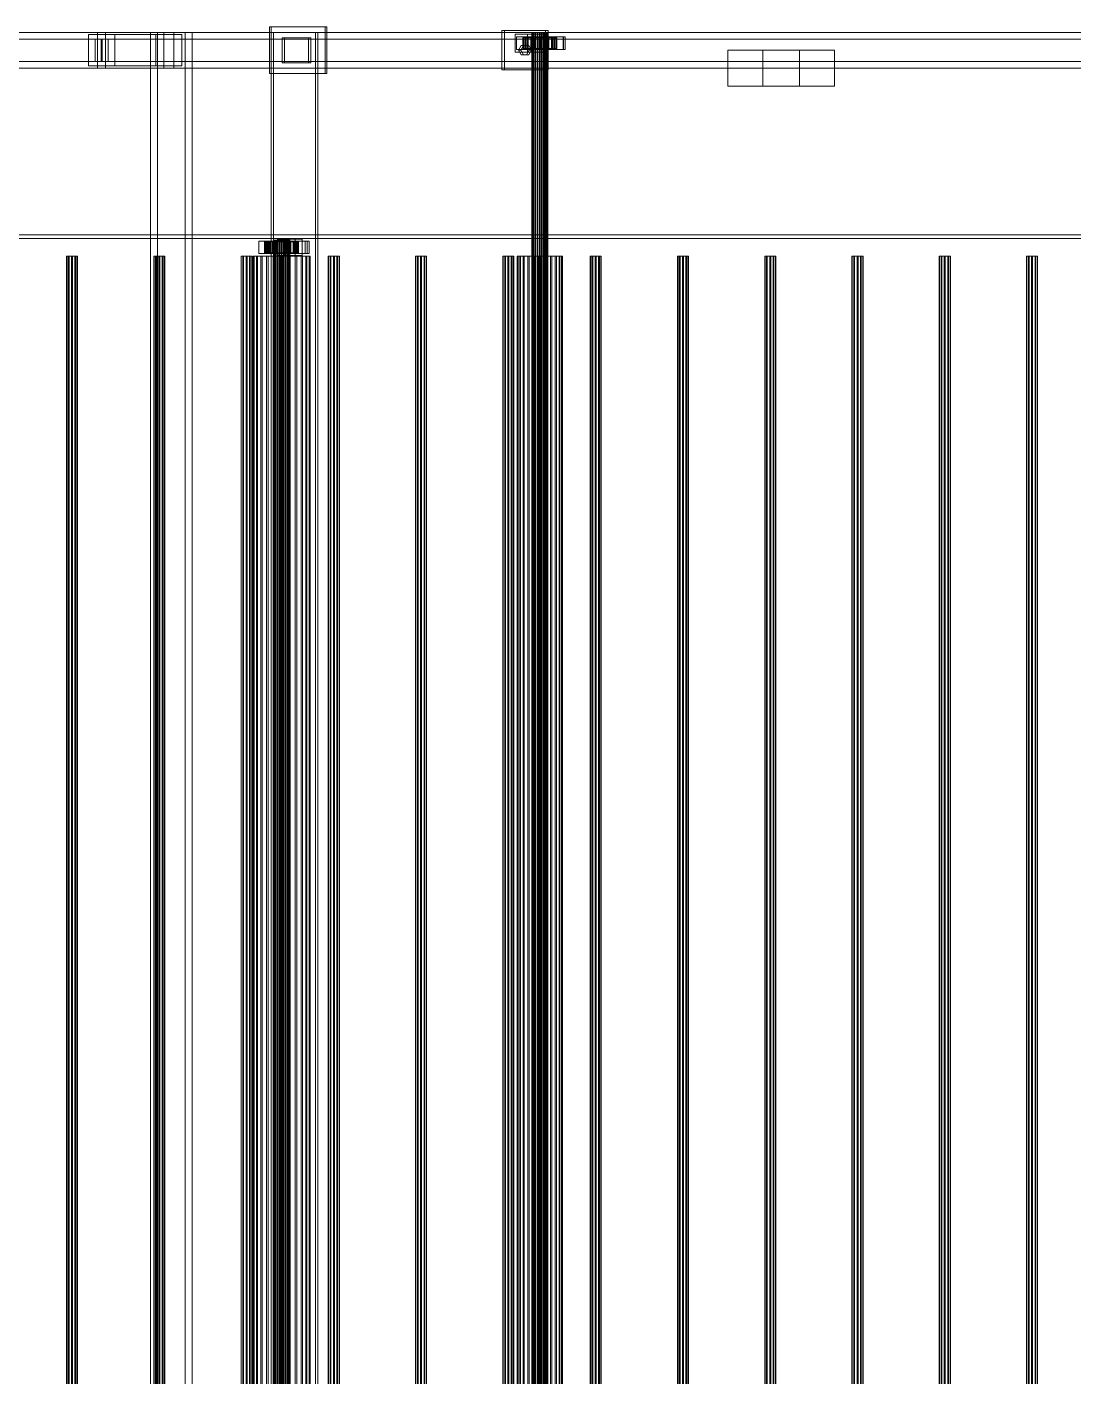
# Model space of a CAD drawing. Header units: millimetres. Extents: x -1970 to 59977, y -65068 to 6837.
# Drawn here: x 33212 to 34380, y -18000 to -16494 of the extents above; entities that cross this region are included whole.
import ezdxf

# ---------------------------------------------------------------- set-up
doc = ezdxf.new("R2010")
doc.units = ezdxf.units.MM
doc.layers.add('superior_C03', color=7, linetype='Continuous', lineweight=0)

msp = doc.modelspace()

# ---------------------------------------------------------------- linework, layer by layer
at = {"layer": 'superior_C03'}
for p, q in [((38691.362, -16500), (27582.557, -16500)), ((27583.456, -16500), (38692.26, -16500)), ((33290.774, -16500), (32121.426, -16500)), ((32130.409, -16500), (33299.757, -16500)), ((33364.659, -16500), (32195.312, -16500)), ((32206.54, -16500), (33375.888, -16500)), ((33309.882, -16502.5), (33280.649, -16502.5)), ((33280.649, -16502.5), (33280.649, -16537.5)), ((33355.657, -16502.5), (33280.649, -16502.5)), ((33290.774, -16500), (33290.774, -16540)), ((33299.757, -16500), (33290.774, -16500)), ((34460.122, -16500), (33290.774, -16500)), ((33299.757, -16540), (33299.757, -16500)), ((33299.757, -16500), (34469.105, -16500)), ((33309.882, -16537.5), (33309.882, -16502.5)), ((33309.882, -16502.5), (33384.891, -16502.5)), ((33388.64, -16500), (33349.662, -16500)), ((33349.662, -16500), (33349.662, -19500)), ((33357.522, -16500), (33349.662, -16500)), ((33355.657, -16537.5), (33355.657, -16502.5)), ((33355.657, -16502.5), (33384.891, -16502.5)), ((33357.522, -19500), (33357.522, -16500)), ((33357.522, -16500), (33396.5, -16500)), ((33364.659, -16500), (33364.659, -16540)), ((33375.888, -16500), (33364.659, -16500)), ((34534.007, -16500), (33364.659, -16500)), ((33375.888, -16540), (33375.888, -16500)), ((33375.888, -16500), (34545.236, -16500)), ((33384.891, -16502.5), (33384.891, -16537.5)), ((33388.64, -19500), (33388.64, -16500)), ((33388.64, -16500), (33396.5, -16500)), ((33396.5, -16500), (33396.5, -19500)), ((33544.959, -16494), (33482.593, -16494)), ((33482.593, -16494), (33482.593, -16546)), ((33484.39, -16494), (33482.593, -16494)), ((33484.39, -16546), (33484.39, -16494)), ((33484.39, -16494), (33546.755, -16494)), ((33534.036, -16500), (33484.533, -16500)), ((33484.533, -16500), (33484.533, -19500)), ((33487.228, -16500), (33484.533, -16500)), ((33487.228, -19500), (33487.228, -16500)), ((33487.228, -16500), (33536.731, -16500)), ((33534.036, -19500), (33534.036, -16500)), ((33534.036, -16500), (33536.731, -16500)), ((33536.731, -16500), (33536.731, -19500)), ((33544.959, -16546), (33544.959, -16494)), ((33544.959, -16494), (33546.755, -16494)), ((33546.755, -16494), (33546.755, -16546)), ((33790.959, -16498), (33742.236, -16498)), ((33742.236, -16498), (33742.236, -16542)), ((33744.931, -16498), (33742.236, -16498)), ((33744.931, -16542), (33744.931, -16498)), ((33744.931, -16498), (33793.654, -16498)), ((33776.342, -16502), (33756.853, -16502)), ((33756.853, -16502), (33756.853, -16522)), ((33770.867, -16502), (33756.853, -16502)), ((33769.968, -16505), (33758.275, -16505)), ((33758.275, -16505), (33758.275, -16519)), ((33767.707, -16505), (33758.275, -16505)), ((33810.884, -16505), (33766.059, -16505)), ((33766.059, -16505), (33766.059, -16519)), ((33767.856, -16505), (33766.059, -16505)), ((33767.707, -16519), (33767.707, -16505)), ((33767.707, -16505), (33779.401, -16505)), ((33767.856, -16519), (33767.856, -16505)), ((33767.856, -16505), (33812.681, -16505)), ((33769.968, -16519), (33769.968, -16505)), ((33769.968, -16505), (33779.401, -16505)), ((33770.867, -16522), (33770.867, -16502)), ((33770.867, -16502), (33790.356, -16502)), ((33775.823, -16500), (33775.435, -16500)), ((33775.435, -16500), (33775.659, -16500)), ((33775.435, -19500), (33775.435, -16500)), ((33775.659, -16500), (33776.481, -16500)), ((33775.659, -19500), (33775.659, -16500)), ((33776.798, -16500), (33775.823, -16500)), ((33775.823, -19500), (33775.823, -16500)), ((33776.342, -16522), (33776.342, -16502)), ((33776.342, -16502), (33790.356, -16502)), ((33776.481, -16500), (33777.845, -16500)), ((33776.481, -19500), (33776.481, -16500)), ((33778.294, -16500), (33776.798, -16500)), ((33776.798, -19500), (33776.798, -16500)), ((33777.845, -16500), (33779.657, -16500)), ((33777.845, -19500), (33777.845, -16500)), ((33780.207, -16500), (33778.294, -16500)), ((33778.294, -19500), (33778.294, -16500)), ((33779.401, -16505), (33779.401, -16519)), ((33779.657, -16500), (33781.794, -16500)), ((33779.657, -19500), (33779.657, -16500)), ((33782.408, -16500), (33780.207, -16500)), ((33780.207, -19500), (33780.207, -16500)), ((33781.794, -16500), (33784.111, -16500)), ((33781.794, -19500), (33781.794, -16500)), ((33784.747, -16500), (33782.408, -16500)), ((33782.408, -19500), (33782.408, -16500)), ((33784.111, -16500), (33786.45, -16500)), ((33784.111, -19500), (33784.111, -16500)), ((33787.064, -16500), (33784.747, -16500)), ((33784.747, -19500), (33784.747, -16500)), ((33786.45, -16500), (33788.651, -16500)), ((33786.45, -19500), (33786.45, -16500)), ((33789.201, -16500), (33787.064, -16500)), ((33787.064, -19500), (33787.064, -16500)), ((33788.651, -16500), (33790.565, -16500)), ((33788.651, -19500), (33788.651, -16500)), ((33791.014, -16500), (33789.201, -16500)), ((33789.201, -19500), (33789.201, -16500)), ((33801.151, -16505), (33789.458, -16505)), ((33789.458, -16505), (33789.458, -16519)), ((33798.89, -16505), (33789.458, -16505)), ((33790.356, -16502), (33790.356, -16522)), ((33790.565, -16500), (33792.06, -16500)), ((33790.565, -19500), (33790.565, -16500)), ((33790.959, -16542), (33790.959, -16498)), ((33790.959, -16498), (33793.654, -16498)), ((33792.377, -16500), (33791.014, -16500)), ((33791.014, -19500), (33791.014, -16500)), ((33792.06, -16500), (33793.035, -16500)), ((33792.06, -19500), (33792.06, -16500)), ((33793.199, -16500), (33792.377, -16500)), ((33792.377, -19500), (33792.377, -16500)), ((33793.035, -16500), (33793.423, -16500)), ((33793.035, -19500), (33793.035, -16500)), ((33793.423, -16500), (33793.199, -16500)), ((33793.199, -16500), (33793.199, -19500)), ((33793.423, -19500), (33793.423, -16500)), ((33793.654, -16498), (33793.654, -16542)), ((33798.89, -16519), (33798.89, -16505)), ((33798.89, -16505), (33810.583, -16505)), ((33801.151, -16519), (33801.151, -16505)), ((33801.151, -16505), (33810.583, -16505)), ((33810.583, -16505), (33810.583, -16519)), ((33810.884, -16519), (33810.884, -16505)), ((33810.884, -16505), (33812.681, -16505)), ((33812.681, -16505), (33812.681, -16519)), ((33288.101, -16507.5), (32193.761, -16507.5)), ((32208.091, -16507.5), (33302.43, -16507.5)), ((33288.101, -16507.5), (33288.101, -16532.5)), ((33302.43, -16507.5), (33288.101, -16507.5)), ((33295.939, -16507.5), (33294.591, -16507.5)), ((33294.591, -16507.5), (33294.591, -16532.5)), ((33294.591, -16507.5), (34538.948, -16507.5)), ((33295.939, -16532.5), (33295.939, -16507.5)), ((34540.296, -16507.5), (33295.939, -16507.5)), ((33302.43, -16532.5), (33302.43, -16507.5)), ((33526.147, -16506), (33496.913, -16506)), ((33496.913, -16506), (33496.913, -16534)), ((33499.608, -16506), (33496.913, -16506)), ((33499.608, -16534), (33499.608, -16506)), ((33499.608, -16506), (33528.842, -16506)), ((33526.147, -16534), (33526.147, -16506)), ((33526.147, -16506), (33528.842, -16506)), ((33528.842, -16506), (33528.842, -16534)), ((33758.275, -16519), (33769.968, -16519)), ((33758.275, -16519), (33767.707, -16519)), ((33760.751, -16520), (33763.674, -16514.804)), ((33763.674, -16525.196), (33760.751, -16520)), ((33760.751, -16520), (33763.446, -16520)), ((33766.369, -16514.804), (33763.446, -16520)), ((33763.446, -16520), (33766.369, -16525.196)), ((33763.674, -16514.804), (33769.521, -16514.804)), ((33766.369, -16514.804), (33763.674, -16514.804)), ((33766.261, -16506), (33765.441, -16506)), ((33765.441, -16506), (33775.435, -16506)), ((33765.441, -16518), (33765.441, -16506)), ((33765.441, -16506), (33765.914, -16506)), ((33775.435, -16518), (33765.441, -16518)), ((33765.441, -16518), (33766.261, -16518)), ((33765.914, -16518), (33765.441, -16518)), ((33765.914, -16506), (33775.659, -16506)), ((33765.914, -16518), (33765.914, -16506)), ((33765.914, -16506), (33767.65, -16506)), ((33775.659, -16518), (33765.914, -16518)), ((33767.65, -16518), (33765.914, -16518)), ((33766.059, -16519), (33810.884, -16519)), ((33766.059, -16519), (33767.856, -16519)), ((33768.32, -16506), (33766.261, -16506)), ((33766.261, -16506), (33775.823, -16506)), ((33766.261, -16518), (33766.261, -16506)), ((33775.823, -16518), (33766.261, -16518)), ((33766.261, -16518), (33768.32, -16518)), ((33772.216, -16514.804), (33766.369, -16514.804)), ((33767.65, -16506), (33776.481, -16506)), ((33767.65, -16518), (33767.65, -16506)), ((33767.65, -16506), (33770.528, -16506)), ((33776.481, -16518), (33767.65, -16518)), ((33770.528, -16518), (33767.65, -16518)), ((33779.401, -16519), (33767.707, -16519)), ((33812.681, -16519), (33767.856, -16519)), ((33771.476, -16506), (33768.32, -16506)), ((33768.32, -16506), (33776.798, -16506)), ((33768.32, -16518), (33768.32, -16506)), ((33776.798, -16518), (33768.32, -16518)), ((33768.32, -16518), (33771.476, -16518)), ((33769.521, -16514.804), (33772.444, -16520)), ((33772.216, -16514.804), (33769.521, -16514.804)), ((33772.444, -16520), (33769.521, -16525.196)), ((33779.401, -16519), (33769.968, -16519)), ((33770.528, -16506), (33777.845, -16506)), ((33770.528, -16518), (33770.528, -16506)), ((33770.528, -16506), (33774.354, -16506)), ((33777.845, -16518), (33770.528, -16518)), ((33774.354, -16518), (33770.528, -16518)), ((33775.516, -16506), (33771.476, -16506)), ((33771.476, -16506), (33778.294, -16506)), ((33771.476, -16518), (33771.476, -16506)), ((33778.294, -16518), (33771.476, -16518)), ((33771.476, -16518), (33775.516, -16518)), ((33775.139, -16520), (33772.216, -16514.804)), ((33772.216, -16525.196), (33775.139, -16520)), ((33775.139, -16520), (33772.444, -16520)), ((33774.354, -16506), (33779.657, -16506)), ((33774.354, -16518), (33774.354, -16506)), ((33774.354, -16506), (33778.867, -16506)), ((33779.657, -16518), (33774.354, -16518)), ((33778.867, -16518), (33774.354, -16518)), ((33775.435, -16506), (33775.823, -16506)), ((33775.435, -16506), (33775.435, -16518)), ((33775.659, -16506), (33775.435, -16506)), ((33775.823, -16518), (33775.435, -16518)), ((33775.435, -16518), (33775.659, -16518)), ((33780.162, -16506), (33775.516, -16506)), ((33775.516, -16506), (33780.207, -16506)), ((33775.516, -16518), (33775.516, -16506)), ((33780.207, -16518), (33775.516, -16518)), ((33775.516, -16518), (33780.162, -16518)), ((33775.659, -16506), (33775.659, -16518)), ((33776.481, -16506), (33775.659, -16506)), ((33775.659, -16518), (33776.481, -16518)), ((33775.823, -16506), (33776.798, -16506)), ((33775.823, -16506), (33775.823, -16518)), ((33776.798, -16518), (33775.823, -16518)), ((33776.481, -16506), (33776.481, -16518)), ((33777.845, -16506), (33776.481, -16506)), ((33776.481, -16518), (33777.845, -16518)), ((33776.798, -16506), (33778.294, -16506)), ((33776.798, -16506), (33776.798, -16518)), ((33778.294, -16518), (33776.798, -16518)), ((33777.845, -16506), (33777.845, -16518)), ((33779.657, -16506), (33777.845, -16506)), ((33777.845, -16518), (33779.657, -16518)), ((33778.294, -16506), (33780.207, -16506)), ((33778.294, -16506), (33778.294, -16518)), ((33780.207, -16518), (33778.294, -16518)), ((33778.867, -16506), (33781.794, -16506)), ((33778.867, -16518), (33778.867, -16506)), ((33778.867, -16506), (33783.759, -16506)), ((33781.794, -16518), (33778.867, -16518)), ((33783.759, -16518), (33778.867, -16518)), ((33779.657, -16506), (33779.657, -16518)), ((33781.794, -16506), (33779.657, -16506)), ((33779.657, -16518), (33781.794, -16518)), ((33785.099, -16506), (33780.162, -16506)), ((33780.162, -16506), (33782.408, -16506)), ((33780.162, -16518), (33780.162, -16506)), ((33782.408, -16518), (33780.162, -16518)), ((33780.162, -16518), (33785.099, -16518)), ((33780.207, -16506), (33782.408, -16506)), ((33780.207, -16506), (33780.207, -16518)), ((33782.408, -16518), (33780.207, -16518)), ((33781.794, -16506), (33781.794, -16518)), ((33784.111, -16506), (33781.794, -16506)), ((33781.794, -16518), (33784.111, -16518)), ((33782.408, -16506), (33784.747, -16506)), ((33782.408, -16506), (33782.408, -16518)), ((33784.747, -16518), (33782.408, -16518)), ((33783.759, -16506), (33784.111, -16506)), ((33783.759, -16518), (33783.759, -16506)), ((33783.759, -16506), (33788.696, -16506)), ((33784.111, -16518), (33783.759, -16518)), ((33788.696, -16518), (33783.759, -16518)), ((33784.111, -16506), (33784.111, -16518)), ((33786.45, -16506), (33784.111, -16506)), ((33784.111, -16518), (33786.45, -16518)), ((33785.099, -16506), (33784.747, -16506)), ((33784.747, -16506), (33787.064, -16506)), ((33784.747, -16506), (33784.747, -16518)), ((33787.064, -16518), (33784.747, -16518)), ((33784.747, -16518), (33785.099, -16518)), ((33789.991, -16506), (33785.099, -16506)), ((33785.099, -16518), (33785.099, -16506)), ((33785.099, -16518), (33789.991, -16518)), ((33788.696, -16506), (33786.45, -16506)), ((33786.45, -16506), (33786.45, -16518)), ((33788.651, -16506), (33786.45, -16506)), ((33786.45, -16518), (33788.696, -16518)), ((33786.45, -16518), (33788.651, -16518)), ((33789.991, -16506), (33787.064, -16506)), ((33787.064, -16506), (33789.201, -16506)), ((33787.064, -16506), (33787.064, -16518)), ((33789.201, -16518), (33787.064, -16518)), ((33787.064, -16518), (33789.991, -16518)), ((33793.343, -16506), (33788.651, -16506)), ((33788.651, -16506), (33788.651, -16518)), ((33790.565, -16506), (33788.651, -16506)), ((33788.651, -16518), (33793.343, -16518)), ((33788.651, -16518), (33790.565, -16518)), ((33788.696, -16518), (33788.696, -16506)), ((33788.696, -16506), (33793.343, -16506)), ((33793.343, -16518), (33788.696, -16518)), ((33794.504, -16506), (33789.201, -16506)), ((33789.201, -16506), (33791.014, -16506)), ((33789.201, -16506), (33789.201, -16518)), ((33791.014, -16518), (33789.201, -16518)), ((33789.201, -16518), (33794.504, -16518)), ((33789.458, -16519), (33801.151, -16519)), ((33789.458, -16519), (33798.89, -16519)), ((33794.504, -16506), (33789.991, -16506)), ((33789.991, -16518), (33789.991, -16506)), ((33789.991, -16518), (33794.504, -16518)), ((33797.382, -16506), (33790.565, -16506)), ((33790.565, -16506), (33790.565, -16518)), ((33792.06, -16506), (33790.565, -16506)), ((33790.565, -16518), (33797.382, -16518)), ((33790.565, -16518), (33792.06, -16518)), ((33798.33, -16506), (33791.014, -16506)), ((33791.014, -16506), (33792.377, -16506)), ((33791.014, -16506), (33791.014, -16518)), ((33792.377, -16518), (33791.014, -16518)), ((33791.014, -16518), (33798.33, -16518)), ((33800.538, -16506), (33792.06, -16506)), ((33792.06, -16506), (33792.06, -16518)), ((33793.035, -16506), (33792.06, -16506)), ((33792.06, -16518), (33800.538, -16518)), ((33792.06, -16518), (33793.035, -16518)), ((33801.208, -16506), (33792.377, -16506)), ((33792.377, -16506), (33793.199, -16506)), ((33792.377, -16506), (33792.377, -16518)), ((33793.199, -16518), (33792.377, -16518)), ((33792.377, -16518), (33801.208, -16518)), ((33802.597, -16506), (33793.035, -16506)), ((33793.035, -16506), (33793.035, -16518)), ((33793.423, -16506), (33793.035, -16506)), ((33793.035, -16518), (33802.597, -16518)), ((33793.035, -16518), (33793.423, -16518)), ((33793.199, -16506), (33802.944, -16506)), ((33793.199, -16518), (33793.199, -16506)), ((33793.199, -16506), (33793.423, -16506)), ((33802.944, -16518), (33793.199, -16518)), ((33793.423, -16518), (33793.199, -16518)), ((33793.343, -16518), (33793.343, -16506)), ((33793.343, -16506), (33797.382, -16506)), ((33797.382, -16518), (33793.343, -16518)), ((33803.417, -16506), (33793.423, -16506)), ((33793.423, -16506), (33793.423, -16518)), ((33793.423, -16518), (33803.417, -16518)), ((33798.33, -16506), (33794.504, -16506)), ((33794.504, -16518), (33794.504, -16506)), ((33794.504, -16518), (33798.33, -16518)), ((33797.382, -16518), (33797.382, -16506)), ((33797.382, -16506), (33800.538, -16506)), ((33800.538, -16518), (33797.382, -16518)), ((33801.208, -16506), (33798.33, -16506)), ((33798.33, -16518), (33798.33, -16506)), ((33798.33, -16518), (33801.208, -16518)), ((33810.583, -16519), (33798.89, -16519)), ((33800.538, -16518), (33800.538, -16506)), ((33800.538, -16506), (33802.597, -16506)), ((33802.597, -16518), (33800.538, -16518)), ((33810.583, -16519), (33801.151, -16519)), ((33802.944, -16506), (33801.208, -16506)), ((33801.208, -16518), (33801.208, -16506)), ((33801.208, -16518), (33802.944, -16518)), ((33802.597, -16518), (33802.597, -16506)), ((33802.597, -16506), (33803.417, -16506)), ((33803.417, -16518), (33802.597, -16518)), ((33802.944, -16506), (33802.944, -16518)), ((33803.417, -16506), (33802.944, -16506)), ((33802.944, -16518), (33803.417, -16518)), ((33803.417, -16518), (33803.417, -16506)), ((33812.681, -16519), (33810.884, -16519)), ((34033.46, -16520), (33994.481, -16520)), ((33994.481, -16520), (33994.481, -16560)), ((34074.43, -16520), (33994.481, -16520)), ((34033.46, -16560), (34033.46, -16520)), ((34033.46, -16520), (34113.409, -16520)), ((34074.43, -16560), (34074.43, -16520)), ((34074.43, -16520), (34113.409, -16520)), ((34113.409, -16520), (34113.409, -16560)), ((32193.761, -16532.5), (33288.101, -16532.5)), ((32208.091, -16532.5), (33302.43, -16532.5)), ((33288.101, -16532.5), (33302.43, -16532.5)), ((33294.591, -16532.5), (33295.939, -16532.5)), ((33294.591, -16532.5), (34538.948, -16532.5)), ((33295.939, -16532.5), (34540.296, -16532.5)), ((33496.913, -16534), (33526.147, -16534)), ((33496.913, -16534), (33499.608, -16534)), ((33528.842, -16534), (33499.608, -16534)), ((33528.842, -16534), (33526.147, -16534)), ((33756.853, -16522), (33776.342, -16522)), ((33756.853, -16522), (33770.867, -16522)), ((33769.521, -16525.196), (33763.674, -16525.196)), ((33766.369, -16525.196), (33763.674, -16525.196)), ((33766.369, -16525.196), (33772.216, -16525.196)), ((33772.216, -16525.196), (33769.521, -16525.196)), ((33790.356, -16522), (33770.867, -16522)), ((33790.356, -16522), (33776.342, -16522)), ((32121.426, -16540), (33290.774, -16540)), ((32130.409, -16540), (33299.757, -16540)), ((32195.312, -16540), (33364.659, -16540)), ((32206.54, -16540), (33375.888, -16540)), ((33280.649, -16537.5), (33309.882, -16537.5)), ((33355.657, -16537.5), (33280.649, -16537.5)), ((33290.774, -16540), (33299.757, -16540)), ((33290.774, -16540), (34460.122, -16540)), ((33299.757, -16540), (34469.105, -16540)), ((33384.891, -16537.5), (33309.882, -16537.5)), ((33384.891, -16537.5), (33355.657, -16537.5)), ((33364.659, -16540), (33375.888, -16540)), ((33364.659, -16540), (34534.007, -16540)), ((33375.888, -16540), (34545.236, -16540)), ((33482.593, -16546), (33544.959, -16546)), ((33482.593, -16546), (33484.39, -16546)), ((33546.755, -16546), (33484.39, -16546)), ((33546.755, -16546), (33544.959, -16546)), ((33742.236, -16542), (33790.959, -16542)), ((33742.236, -16542), (33744.931, -16542)), ((33793.654, -16542), (33744.931, -16542)), ((33793.654, -16542), (33790.959, -16542)), ((33994.481, -16560), (34033.46, -16560)), ((33994.481, -16560), (34074.43, -16560)), ((34113.409, -16560), (34033.46, -16560)), ((34113.409, -16560), (34074.43, -16560)), ((27582.557, -16726), (38691.362, -16726)), ((38691.362, -16730), (27582.557, -16730)), ((38692.26, -16730), (27583.456, -16730)), ((38720.557, -16726), (27611.752, -16726)), ((27611.752, -16730), (38720.557, -16730)), ((33511.169, -16731), (33491.68, -16731)), ((33491.68, -16731), (33491.68, -16749)), ((33499.764, -16731), (33491.68, -16731)), ((33499.764, -16749), (33499.764, -16731)), ((33499.764, -16731), (33519.254, -16731)), ((33511.169, -16749), (33511.169, -16731)), ((33511.169, -16731), (33519.254, -16731)), ((33519.254, -16731), (33519.254, -16749)), ((33480.375, -16733), (33470.63, -16733)), ((33470.63, -16733), (33470.63, -16747)), ((33481.41, -16733), (33470.63, -16733)), ((33478.091, -16734), (33477.271, -16734)), ((33477.271, -16734), (33487.265, -16734)), ((33477.271, -16746), (33477.271, -16734)), ((33477.271, -16734), (33477.744, -16734)), ((33487.265, -16746), (33477.271, -16746)), ((33477.271, -16746), (33478.091, -16746)), ((33477.744, -16746), (33477.271, -16746)), ((33477.744, -16734), (33487.489, -16734)), ((33477.744, -16746), (33477.744, -16734)), ((33477.744, -16734), (33479.48, -16734)), ((33487.489, -16746), (33477.744, -16746)), ((33479.48, -16746), (33477.744, -16746)), ((33524.811, -16733), (33478.037, -16733)), ((33478.037, -16733), (33478.037, -16747)), ((33480.283, -16733), (33478.037, -16733)), ((33480.15, -16734), (33478.091, -16734)), ((33478.091, -16734), (33487.653, -16734)), ((33478.091, -16746), (33478.091, -16734)), ((33487.653, -16746), (33478.091, -16746)), ((33478.091, -16746), (33480.15, -16746)), ((33479.48, -16734), (33488.311, -16734)), ((33479.48, -16746), (33479.48, -16734)), ((33479.48, -16734), (33482.358, -16734)), ((33488.311, -16746), (33479.48, -16746)), ((33482.358, -16746), (33479.48, -16746)), ((33483.306, -16734), (33480.15, -16734)), ((33480.15, -16734), (33488.628, -16734)), ((33480.15, -16746), (33480.15, -16734)), ((33488.628, -16746), (33480.15, -16746)), ((33480.15, -16746), (33483.306, -16746)), ((33480.283, -16747), (33480.283, -16733)), ((33480.283, -16733), (33527.057, -16733)), ((33480.375, -16747), (33480.375, -16733)), ((33480.375, -16733), (33491.154, -16733)), ((33481.41, -16747), (33481.41, -16733)), ((33481.41, -16733), (33491.154, -16733)), ((33482.358, -16734), (33489.674, -16734)), ((33482.358, -16746), (33482.358, -16734)), ((33482.358, -16734), (33486.184, -16734)), ((33489.674, -16746), (33482.358, -16746)), ((33486.184, -16746), (33482.358, -16746)), ((33487.345, -16734), (33483.306, -16734)), ((33483.306, -16734), (33490.124, -16734)), ((33483.306, -16746), (33483.306, -16734)), ((33490.124, -16746), (33483.306, -16746)), ((33483.306, -16746), (33487.345, -16746)), ((33486.184, -16734), (33491.487, -16734)), ((33486.184, -16746), (33486.184, -16734)), ((33486.184, -16734), (33490.697, -16734)), ((33491.487, -16746), (33486.184, -16746)), ((33490.697, -16746), (33486.184, -16746)), ((33487.653, -16732), (33487.265, -16732)), ((33487.265, -16732), (33487.489, -16732)), ((33487.265, -19268), (33487.265, -16732)), ((33487.265, -16734), (33487.653, -16734)), ((33487.265, -16734), (33487.265, -16746)), ((33487.489, -16734), (33487.265, -16734)), ((33487.653, -16746), (33487.265, -16746)), ((33487.265, -16746), (33487.489, -16746)), ((33491.992, -16734), (33487.345, -16734)), ((33487.345, -16734), (33492.037, -16734)), ((33487.345, -16746), (33487.345, -16734)), ((33492.037, -16746), (33487.345, -16746)), ((33487.345, -16746), (33491.992, -16746)), ((33487.489, -16732), (33488.311, -16732)), ((33487.489, -19268), (33487.489, -16732)), ((33487.489, -16734), (33487.489, -16746)), ((33488.311, -16734), (33487.489, -16734)), ((33487.489, -16746), (33488.311, -16746)), ((33488.628, -16732), (33487.653, -16732)), ((33487.653, -19268), (33487.653, -16732)), ((33487.653, -16734), (33488.628, -16734)), ((33487.653, -16734), (33487.653, -16746)), ((33488.628, -16746), (33487.653, -16746)), ((33488.311, -16732), (33489.674, -16732)), ((33488.311, -19268), (33488.311, -16732)), ((33488.311, -16734), (33488.311, -16746)), ((33489.674, -16734), (33488.311, -16734)), ((33488.311, -16746), (33489.674, -16746)), ((33490.124, -16732), (33488.628, -16732)), ((33488.628, -19268), (33488.628, -16732)), ((33488.628, -16734), (33490.124, -16734)), ((33488.628, -16734), (33488.628, -16746)), ((33490.124, -16746), (33488.628, -16746)), ((33489.674, -16732), (33491.487, -16732)), ((33489.674, -19268), (33489.674, -16732)), ((33489.674, -16734), (33489.674, -16746)), ((33491.487, -16734), (33489.674, -16734)), ((33489.674, -16746), (33491.487, -16746)), ((33492.037, -16732), (33490.124, -16732)), ((33490.124, -19268), (33490.124, -16732)), ((33490.124, -16734), (33492.037, -16734)), ((33490.124, -16734), (33490.124, -16746)), ((33492.037, -16746), (33490.124, -16746)), ((33490.697, -16734), (33493.624, -16734)), ((33490.697, -16746), (33490.697, -16734)), ((33490.697, -16734), (33495.589, -16734)), ((33493.624, -16746), (33490.697, -16746)), ((33495.589, -16746), (33490.697, -16746)), ((33491.154, -16733), (33491.154, -16747)), ((33491.487, -16732), (33493.624, -16732)), ((33491.487, -19268), (33491.487, -16732)), ((33491.487, -16734), (33491.487, -16746)), ((33493.624, -16734), (33491.487, -16734)), ((33491.487, -16746), (33493.624, -16746)), ((33496.929, -16734), (33491.992, -16734)), ((33491.992, -16734), (33494.238, -16734)), ((33491.992, -16746), (33491.992, -16734)), ((33494.238, -16746), (33491.992, -16746)), ((33491.992, -16746), (33496.929, -16746)), ((33494.238, -16732), (33492.037, -16732)), ((33492.037, -19268), (33492.037, -16732)), ((33492.037, -16734), (33494.238, -16734)), ((33492.037, -16734), (33492.037, -16746)), ((33494.238, -16746), (33492.037, -16746)), ((33493.624, -16732), (33495.941, -16732)), ((33493.624, -19268), (33493.624, -16732)), ((33493.624, -16734), (33493.624, -16746)), ((33495.941, -16734), (33493.624, -16734)), ((33493.624, -16746), (33495.941, -16746)), ((33496.577, -16732), (33494.238, -16732)), ((33494.238, -19268), (33494.238, -16732)), ((33494.238, -16734), (33496.577, -16734)), ((33494.238, -16734), (33494.238, -16746)), ((33496.577, -16746), (33494.238, -16746)), ((33495.589, -16734), (33495.941, -16734)), ((33495.589, -16746), (33495.589, -16734)), ((33495.589, -16734), (33500.526, -16734)), ((33495.941, -16746), (33495.589, -16746)), ((33500.526, -16746), (33495.589, -16746)), ((33495.941, -16732), (33498.28, -16732)), ((33495.941, -19268), (33495.941, -16732)), ((33495.941, -16734), (33495.941, -16746)), ((33498.28, -16734), (33495.941, -16734)), ((33495.941, -16746), (33498.28, -16746)), ((33498.894, -16732), (33496.577, -16732)), ((33496.577, -19268), (33496.577, -16732)), ((33496.929, -16734), (33496.577, -16734)), ((33496.577, -16734), (33498.894, -16734)), ((33496.577, -16734), (33496.577, -16746)), ((33498.894, -16746), (33496.577, -16746)), ((33496.577, -16746), (33496.929, -16746)), ((33501.821, -16734), (33496.929, -16734)), ((33496.929, -16746), (33496.929, -16734)), ((33496.929, -16746), (33501.821, -16746)), ((33498.28, -16732), (33500.481, -16732)), ((33498.28, -19268), (33498.28, -16732)), ((33500.526, -16734), (33498.28, -16734)), ((33498.28, -16734), (33498.28, -16746)), ((33500.481, -16734), (33498.28, -16734)), ((33498.28, -16746), (33500.526, -16746)), ((33498.28, -16746), (33500.481, -16746)), ((33501.031, -16732), (33498.894, -16732)), ((33498.894, -19268), (33498.894, -16732)), ((33501.821, -16734), (33498.894, -16734)), ((33498.894, -16734), (33501.031, -16734)), ((33498.894, -16734), (33498.894, -16746)), ((33501.031, -16746), (33498.894, -16746)), ((33498.894, -16746), (33501.821, -16746)), ((33500.481, -16732), (33502.394, -16732)), ((33500.481, -19268), (33500.481, -16732)), ((33505.172, -16734), (33500.481, -16734)), ((33500.481, -16734), (33500.481, -16746)), ((33502.394, -16734), (33500.481, -16734)), ((33500.481, -16746), (33505.172, -16746)), ((33500.481, -16746), (33502.394, -16746)), ((33500.526, -16746), (33500.526, -16734)), ((33500.526, -16734), (33505.172, -16734)), ((33505.172, -16746), (33500.526, -16746)), ((33502.844, -16732), (33501.031, -16732)), ((33501.031, -19268), (33501.031, -16732)), ((33506.334, -16734), (33501.031, -16734)), ((33501.031, -16734), (33502.844, -16734)), ((33501.031, -16734), (33501.031, -16746)), ((33502.844, -16746), (33501.031, -16746)), ((33501.031, -16746), (33506.334, -16746)), ((33511.557, -16733), (33501.813, -16733)), ((33501.813, -16733), (33501.813, -16747)), ((33512.592, -16733), (33501.813, -16733)), ((33506.334, -16734), (33501.821, -16734)), ((33501.821, -16746), (33501.821, -16734)), ((33501.821, -16746), (33506.334, -16746)), ((33502.394, -16732), (33503.89, -16732)), ((33502.394, -19268), (33502.394, -16732)), ((33509.212, -16734), (33502.394, -16734)), ((33502.394, -16734), (33502.394, -16746)), ((33503.89, -16734), (33502.394, -16734)), ((33502.394, -16746), (33509.212, -16746)), ((33502.394, -16746), (33503.89, -16746)), ((33504.207, -16732), (33502.844, -16732)), ((33502.844, -19268), (33502.844, -16732)), ((33510.16, -16734), (33502.844, -16734)), ((33502.844, -16734), (33504.207, -16734)), ((33502.844, -16734), (33502.844, -16746)), ((33504.207, -16746), (33502.844, -16746)), ((33502.844, -16746), (33510.16, -16746)), ((33503.89, -16732), (33504.865, -16732)), ((33503.89, -19268), (33503.89, -16732)), ((33512.368, -16734), (33503.89, -16734)), ((33503.89, -16734), (33503.89, -16746)), ((33504.865, -16734), (33503.89, -16734)), ((33503.89, -16746), (33512.368, -16746)), ((33503.89, -16746), (33504.865, -16746)), ((33505.029, -16732), (33504.207, -16732)), ((33504.207, -19268), (33504.207, -16732)), ((33513.038, -16734), (33504.207, -16734)), ((33504.207, -16734), (33505.029, -16734)), ((33504.207, -16734), (33504.207, -16746)), ((33505.029, -16746), (33504.207, -16746)), ((33504.207, -16746), (33513.038, -16746)), ((33504.865, -16732), (33505.253, -16732)), ((33504.865, -19268), (33504.865, -16732)), ((33514.427, -16734), (33504.865, -16734)), ((33504.865, -16734), (33504.865, -16746)), ((33505.253, -16734), (33504.865, -16734)), ((33504.865, -16746), (33514.427, -16746)), ((33504.865, -16746), (33505.253, -16746)), ((33505.253, -16732), (33505.029, -16732)), ((33505.029, -16732), (33505.029, -19268)), ((33505.029, -16734), (33514.774, -16734)), ((33505.029, -16746), (33505.029, -16734)), ((33505.029, -16734), (33505.253, -16734)), ((33514.774, -16746), (33505.029, -16746)), ((33505.253, -16746), (33505.029, -16746)), ((33505.172, -16746), (33505.172, -16734)), ((33505.172, -16734), (33509.212, -16734)), ((33509.212, -16746), (33505.172, -16746)), ((33505.253, -19268), (33505.253, -16732)), ((33515.247, -16734), (33505.253, -16734)), ((33505.253, -16734), (33505.253, -16746)), ((33505.253, -16746), (33515.247, -16746)), ((33510.16, -16734), (33506.334, -16734)), ((33506.334, -16746), (33506.334, -16734)), ((33506.334, -16746), (33510.16, -16746)), ((33509.212, -16746), (33509.212, -16734)), ((33509.212, -16734), (33512.368, -16734)), ((33512.368, -16746), (33509.212, -16746)), ((33513.038, -16734), (33510.16, -16734)), ((33510.16, -16746), (33510.16, -16734)), ((33510.16, -16746), (33513.038, -16746)), ((33511.557, -16747), (33511.557, -16733)), ((33511.557, -16733), (33522.337, -16733)), ((33512.368, -16746), (33512.368, -16734)), ((33512.368, -16734), (33514.427, -16734)), ((33514.427, -16746), (33512.368, -16746)), ((33512.592, -16747), (33512.592, -16733)), ((33512.592, -16733), (33522.337, -16733)), ((33514.774, -16734), (33513.038, -16734)), ((33513.038, -16746), (33513.038, -16734)), ((33513.038, -16746), (33514.774, -16746)), ((33514.427, -16746), (33514.427, -16734)), ((33514.427, -16734), (33515.247, -16734)), ((33515.247, -16746), (33514.427, -16746)), ((33514.774, -16734), (33514.774, -16746)), ((33515.247, -16734), (33514.774, -16734)), ((33514.774, -16746), (33515.247, -16746)), ((33515.247, -16746), (33515.247, -16734)), ((33522.337, -16733), (33522.337, -16747)), ((33524.811, -16747), (33524.811, -16733)), ((33524.811, -16733), (33527.057, -16733)), ((33527.057, -16733), (33527.057, -16747)), ((33258.006, -16750), (33255.986, -16750)), ((33255.986, -16750), (33256.33, -16750)), ((33255.986, -16750), (33255.986, -19250)), ((33256.33, -16750), (33258.906, -16750)), ((33256.33, -16750), (33256.33, -19250)), ((33261.618, -16750), (33258.006, -16750)), ((33258.006, -16750), (33258.006, -19250)), ((33258.906, -16750), (33262.73, -16750)), ((33258.906, -16750), (33258.906, -19250)), ((33265.442, -16750), (33261.618, -16750)), ((33261.618, -16750), (33261.618, -19250)), ((33262.73, -16750), (33266.342, -16750)), ((33262.73, -16750), (33262.73, -19250)), ((33268.018, -16750), (33265.442, -16750)), ((33265.442, -16750), (33265.442, -19250)), ((33266.342, -16750), (33268.362, -16750)), ((33266.342, -16750), (33266.342, -19250)), ((33268.362, -16750), (33268.018, -16750)), ((33268.018, -16750), (33268.018, -19250)), ((33268.362, -19250), (33268.362, -16750)), ((33355.452, -16750), (33353.432, -16750)), ((33353.432, -16750), (33353.775, -16750)), ((33353.432, -16750), (33353.432, -19250)), ((33353.775, -16750), (33356.351, -16750)), ((33353.775, -16750), (33353.775, -19250)), ((33359.064, -16750), (33355.452, -16750)), ((33355.452, -16750), (33355.452, -19250)), ((33356.351, -16750), (33360.176, -16750)), ((33356.351, -16750), (33356.351, -19250)), ((33362.888, -16750), (33359.064, -16750)), ((33359.064, -16750), (33359.064, -19250)), ((33360.176, -16750), (33363.788, -16750)), ((33360.176, -16750), (33360.176, -19250)), ((33365.464, -16750), (33362.888, -16750)), ((33362.888, -16750), (33362.888, -19250)), ((33363.788, -16750), (33365.807, -16750)), ((33363.788, -16750), (33363.788, -19250)), ((33365.807, -16750), (33365.464, -16750)), ((33365.464, -16750), (33365.464, -19250)), ((33365.807, -19250), (33365.807, -16750)), ((33452.898, -16750), (33450.878, -16750)), ((33450.878, -16750), (33451.221, -16750)), ((33450.878, -16750), (33450.878, -19250)), ((33451.221, -16750), (33453.797, -16750)), ((33451.221, -16750), (33451.221, -19250)), ((33456.509, -16750), (33452.898, -16750)), ((33452.898, -16750), (33452.898, -19250)), ((33453.797, -16750), (33457.621, -16750)), ((33453.797, -16750), (33453.797, -19250)), ((33460.334, -16750), (33456.509, -16750)), ((33456.509, -16750), (33456.509, -19250)), ((33457.621, -16750), (33461.233, -16750)), ((33457.621, -16750), (33457.621, -19250)), ((33462.91, -16750), (33460.334, -16750)), ((33460.334, -16750), (33460.334, -19250)), ((33461.233, -16750), (33463.253, -16750)), ((33461.233, -16750), (33461.233, -19250)), ((33463.253, -16750), (33462.91, -16750)), ((33462.91, -16750), (33462.91, -19250)), ((33463.253, -19250), (33463.253, -16750)), ((33465.661, -16750), (33464.279, -16750)), ((33464.279, -16750), (33465.076, -16750)), ((33464.279, -19250), (33464.279, -16750)), ((33465.076, -16750), (33467.999, -16750)), ((33465.076, -19250), (33465.076, -16750)), ((33469.128, -16750), (33465.661, -16750)), ((33465.661, -19250), (33465.661, -16750)), ((33467.999, -16750), (33472.847, -16750)), ((33467.999, -19250), (33467.999, -16750)), ((33474.444, -16750), (33469.128, -16750)), ((33469.128, -19250), (33469.128, -16750)), ((33470.63, -16747), (33480.375, -16747)), ((33470.63, -16747), (33481.41, -16747)), ((33472.847, -16750), (33479.291, -16750)), ((33472.847, -19250), (33472.847, -16750)), ((33481.247, -16750), (33474.444, -16750)), ((33474.444, -19250), (33474.444, -16750)), ((33478.037, -16747), (33524.811, -16747)), ((33478.037, -16747), (33480.283, -16747)), ((33479.291, -16750), (33486.891, -16750)), ((33479.291, -19250), (33479.291, -16750)), ((33527.057, -16747), (33480.283, -16747)), ((33491.154, -16747), (33480.375, -16747)), ((33489.073, -16750), (33481.247, -16750)), ((33481.247, -19250), (33481.247, -16750)), ((33491.154, -16747), (33481.41, -16747)), ((33486.891, -16750), (33495.13, -16750)), ((33486.891, -19250), (33486.891, -16750)), ((33497.388, -16750), (33489.073, -16750)), ((33489.073, -19250), (33489.073, -16750)), ((33491.68, -16749), (33511.169, -16749)), ((33499.764, -16749), (33491.68, -16749)), ((33495.13, -16750), (33503.445, -16750)), ((33495.13, -19250), (33495.13, -16750)), ((33505.627, -16750), (33497.388, -16750)), ((33497.388, -19250), (33497.388, -16750)), ((33519.254, -16749), (33499.764, -16749)), ((33501.813, -16747), (33511.557, -16747)), ((33501.813, -16747), (33512.592, -16747)), ((33503.445, -16750), (33511.271, -16750)), ((33503.445, -19250), (33503.445, -16750)), ((33513.227, -16750), (33505.627, -16750)), ((33505.627, -19250), (33505.627, -16750)), ((33519.254, -16749), (33511.169, -16749)), ((33511.271, -16750), (33518.074, -16750)), ((33511.271, -19250), (33511.271, -16750)), ((33522.337, -16747), (33511.557, -16747)), ((33522.337, -16747), (33512.592, -16747)), ((33519.671, -16750), (33513.227, -16750)), ((33513.227, -19250), (33513.227, -16750)), ((33518.074, -16750), (33523.39, -16750)), ((33518.074, -19250), (33518.074, -16750)), ((33524.519, -16750), (33519.671, -16750)), ((33519.671, -19250), (33519.671, -16750)), ((33523.39, -16750), (33526.857, -16750)), ((33523.39, -19250), (33523.39, -16750)), ((33527.442, -16750), (33524.519, -16750)), ((33524.519, -19250), (33524.519, -16750)), ((33527.057, -16747), (33524.811, -16747)), ((33526.857, -16750), (33528.239, -16750)), ((33526.857, -19250), (33526.857, -16750)), ((33528.239, -16750), (33527.442, -16750)), ((33527.442, -16750), (33527.442, -19250)), ((33528.239, -19250), (33528.239, -16750)), ((33550.343, -16750), (33548.323, -16750)), ((33548.323, -16750), (33548.667, -16750)), ((33548.323, -16750), (33548.323, -19250)), ((33548.667, -16750), (33551.243, -16750)), ((33548.667, -16750), (33548.667, -19250)), ((33553.955, -16750), (33550.343, -16750)), ((33550.343, -16750), (33550.343, -19250)), ((33551.243, -16750), (33555.067, -16750)), ((33551.243, -16750), (33551.243, -19250)), ((33557.779, -16750), (33553.955, -16750)), ((33553.955, -16750), (33553.955, -19250)), ((33555.067, -16750), (33558.679, -16750)), ((33555.067, -16750), (33555.067, -19250)), ((33560.355, -16750), (33557.779, -16750)), ((33557.779, -16750), (33557.779, -19250)), ((33558.679, -16750), (33560.699, -16750)), ((33558.679, -16750), (33558.679, -19250)), ((33560.699, -16750), (33560.355, -16750)), ((33560.355, -16750), (33560.355, -19250)), ((33560.699, -19250), (33560.699, -16750)), ((33647.789, -16750), (33645.769, -16750)), ((33645.769, -16750), (33646.112, -16750)), ((33645.769, -16750), (33645.769, -19250)), ((33646.112, -16750), (33648.688, -16750)), ((33646.112, -16750), (33646.112, -19250)), ((33651.401, -16750), (33647.789, -16750)), ((33647.789, -16750), (33647.789, -19250)), ((33648.688, -16750), (33652.513, -16750)), ((33648.688, -16750), (33648.688, -19250)), ((33655.225, -16750), (33651.401, -16750)), ((33651.401, -16750), (33651.401, -19250)), ((33652.513, -16750), (33656.124, -16750)), ((33652.513, -16750), (33652.513, -19250)), ((33657.801, -16750), (33655.225, -16750)), ((33655.225, -16750), (33655.225, -19250)), ((33656.124, -16750), (33658.144, -16750)), ((33656.124, -16750), (33656.124, -19250)), ((33658.144, -16750), (33657.801, -16750)), ((33657.801, -16750), (33657.801, -19250)), ((33658.144, -19250), (33658.144, -16750)), ((33745.234, -16750), (33743.214, -16750)), ((33743.214, -16750), (33743.558, -16750)), ((33743.214, -16750), (33743.214, -19250)), ((33743.558, -16750), (33746.134, -16750)), ((33743.558, -16750), (33743.558, -19250)), ((33748.846, -16750), (33745.234, -16750)), ((33745.234, -16750), (33745.234, -19250)), ((33746.134, -16750), (33749.958, -16750)), ((33746.134, -16750), (33746.134, -19250)), ((33752.671, -16750), (33748.846, -16750)), ((33748.846, -16750), (33748.846, -19250)), ((33749.958, -16750), (33753.57, -16750)), ((33749.958, -16750), (33749.958, -19250)), ((33755.247, -16750), (33752.671, -16750)), ((33752.671, -16750), (33752.671, -19250)), ((33753.57, -16750), (33755.59, -16750)), ((33753.57, -16750), (33753.57, -19250)), ((33755.59, -16750), (33755.247, -16750)), ((33755.247, -16750), (33755.247, -19250)), ((33755.59, -19250), (33755.59, -16750)), ((33760.142, -16750), (33759.045, -16750)), ((33759.045, -16750), (33759.678, -16750)), ((33759.045, -19250), (33759.045, -16750)), ((33759.678, -16750), (33761.998, -16750)), ((33759.678, -19250), (33759.678, -16750)), ((33762.894, -16750), (33760.142, -16750)), ((33760.142, -19250), (33760.142, -16750)), ((33761.998, -16750), (33765.846, -16750)), ((33761.998, -19250), (33761.998, -16750)), ((33767.113, -16750), (33762.894, -16750)), ((33762.894, -19250), (33762.894, -16750)), ((33765.846, -16750), (33770.961, -16750)), ((33765.846, -19250), (33765.846, -16750)), ((33772.513, -16750), (33767.113, -16750)), ((33767.113, -19250), (33767.113, -16750)), ((33770.961, -16750), (33776.993, -16750)), ((33770.961, -19250), (33770.961, -16750)), ((33778.725, -16750), (33772.513, -16750)), ((33772.513, -19250), (33772.513, -16750)), ((33776.993, -16750), (33783.533, -16750)), ((33776.993, -19250), (33776.993, -16750)), ((33785.325, -16750), (33778.725, -16750)), ((33778.725, -19250), (33778.725, -16750)), ((33783.533, -16750), (33790.133, -16750)), ((33783.533, -19250), (33783.533, -16750)), ((33791.865, -16750), (33785.325, -16750)), ((33785.325, -19250), (33785.325, -16750)), ((33790.133, -16750), (33796.345, -16750)), ((33790.133, -19250), (33790.133, -16750)), ((33797.897, -16750), (33791.865, -16750)), ((33791.865, -19250), (33791.865, -16750)), ((33796.345, -16750), (33801.745, -16750)), ((33796.345, -19250), (33796.345, -16750)), ((33803.012, -16750), (33797.897, -16750)), ((33797.897, -19250), (33797.897, -16750)), ((33801.745, -16750), (33805.964, -16750)), ((33801.745, -19250), (33801.745, -16750)), ((33806.861, -16750), (33803.012, -16750)), ((33803.012, -19250), (33803.012, -16750)), ((33805.964, -16750), (33808.716, -16750)), ((33805.964, -19250), (33805.964, -16750)), ((33809.18, -16750), (33806.861, -16750)), ((33806.861, -19250), (33806.861, -16750)), ((33808.716, -16750), (33809.813, -16750)), ((33808.716, -19250), (33808.716, -16750)), ((33809.813, -16750), (33809.18, -16750)), ((33809.18, -16750), (33809.18, -19250)), ((33809.813, -19250), (33809.813, -16750)), ((33842.68, -16750), (33840.66, -16750)), ((33840.66, -16750), (33841.004, -16750)), ((33840.66, -16750), (33840.66, -19250)), ((33841.004, -16750), (33843.58, -16750)), ((33841.004, -16750), (33841.004, -19250)), ((33846.292, -16750), (33842.68, -16750)), ((33842.68, -16750), (33842.68, -19250)), ((33843.58, -16750), (33847.404, -16750)), ((33843.58, -16750), (33843.58, -19250)), ((33850.116, -16750), (33846.292, -16750)), ((33846.292, -16750), (33846.292, -19250)), ((33847.404, -16750), (33851.016, -16750)), ((33847.404, -16750), (33847.404, -19250)), ((33852.692, -16750), (33850.116, -16750)), ((33850.116, -16750), (33850.116, -19250)), ((33851.016, -16750), (33853.036, -16750)), ((33851.016, -16750), (33851.016, -19250)), ((33853.036, -16750), (33852.692, -16750)), ((33852.692, -16750), (33852.692, -19250)), ((33853.036, -19250), (33853.036, -16750)), ((33940.126, -16750), (33938.106, -16750)), ((33938.106, -16750), (33938.449, -16750)), ((33938.106, -16750), (33938.106, -19250)), ((33938.449, -16750), (33941.025, -16750)), ((33938.449, -16750), (33938.449, -19250)), ((33943.738, -16750), (33940.126, -16750)), ((33940.126, -16750), (33940.126, -19250)), ((33941.025, -16750), (33944.849, -16750)), ((33941.025, -16750), (33941.025, -19250)), ((33947.562, -16750), (33943.738, -16750)), ((33943.738, -16750), (33943.738, -19250)), ((33944.849, -16750), (33948.461, -16750)), ((33944.849, -16750), (33944.849, -19250)), ((33950.138, -16750), (33947.562, -16750)), ((33947.562, -16750), (33947.562, -19250)), ((33948.461, -16750), (33950.481, -16750)), ((33948.461, -16750), (33948.461, -19250)), ((33950.481, -16750), (33950.138, -16750)), ((33950.138, -16750), (33950.138, -19250)), ((33950.481, -19250), (33950.481, -16750)), ((34037.571, -16750), (34035.551, -16750)), ((34035.551, -16750), (34035.895, -16750)), ((34035.551, -16750), (34035.551, -19250)), ((34035.895, -16750), (34038.471, -16750)), ((34035.895, -16750), (34035.895, -19250)), ((34041.183, -16750), (34037.571, -16750)), ((34037.571, -16750), (34037.571, -19250)), ((34038.471, -16750), (34042.295, -16750)), ((34038.471, -16750), (34038.471, -19250)), ((34045.008, -16750), (34041.183, -16750)), ((34041.183, -16750), (34041.183, -19250)), ((34042.295, -16750), (34045.907, -16750)), ((34042.295, -16750), (34042.295, -19250)), ((34047.583, -16750), (34045.008, -16750)), ((34045.008, -16750), (34045.008, -19250)), ((34045.907, -16750), (34047.927, -16750)), ((34045.907, -16750), (34045.907, -19250)), ((34047.927, -16750), (34047.583, -16750)), ((34047.583, -16750), (34047.583, -19250)), ((34047.927, -19250), (34047.927, -16750)), ((34135.017, -16750), (34132.997, -16750)), ((34132.997, -16750), (34133.341, -16750)), ((34132.997, -16750), (34132.997, -19250)), ((34133.341, -16750), (34135.916, -16750)), ((34133.341, -16750), (34133.341, -19250)), ((34138.629, -16750), (34135.017, -16750)), ((34135.017, -16750), (34135.017, -19250)), ((34135.916, -16750), (34139.741, -16750)), ((34135.916, -16750), (34135.916, -19250)), ((34142.453, -16750), (34138.629, -16750)), ((34138.629, -16750), (34138.629, -19250)), ((34139.741, -16750), (34143.353, -16750)), ((34139.741, -16750), (34139.741, -19250)), ((34145.029, -16750), (34142.453, -16750)), ((34142.453, -16750), (34142.453, -19250)), ((34143.353, -16750), (34145.373, -16750)), ((34143.353, -16750), (34143.353, -19250)), ((34145.373, -16750), (34145.029, -16750)), ((34145.029, -16750), (34145.029, -19250)), ((34145.373, -19250), (34145.373, -16750)), ((34232.463, -16750), (34230.443, -16750)), ((34230.443, -16750), (34230.786, -16750)), ((34230.443, -16750), (34230.443, -19250)), ((34230.786, -16750), (34233.362, -16750)), ((34230.786, -16750), (34230.786, -19250)), ((34236.075, -16750), (34232.463, -16750)), ((34232.463, -16750), (34232.463, -19250)), ((34233.362, -16750), (34237.186, -16750)), ((34233.362, -16750), (34233.362, -19250)), ((34239.899, -16750), (34236.075, -16750)), ((34236.075, -16750), (34236.075, -19250)), ((34237.186, -16750), (34240.798, -16750)), ((34237.186, -16750), (34237.186, -19250)), ((34242.475, -16750), (34239.899, -16750)), ((34239.899, -16750), (34239.899, -19250)), ((34240.798, -16750), (34242.818, -16750)), ((34240.798, -16750), (34240.798, -19250)), ((34242.818, -16750), (34242.475, -16750)), ((34242.475, -16750), (34242.475, -19250)), ((34242.818, -19250), (34242.818, -16750)), ((34329.908, -16750), (34327.888, -16750)), ((34327.888, -16750), (34328.232, -16750)), ((34327.888, -16750), (34327.888, -19250)), ((34328.232, -16750), (34330.808, -16750)), ((34328.232, -16750), (34328.232, -19250)), ((34333.52, -16750), (34329.908, -16750)), ((34329.908, -16750), (34329.908, -19250)), ((34330.808, -16750), (34334.632, -16750)), ((34330.808, -16750), (34330.808, -19250)), ((34337.345, -16750), (34333.52, -16750)), ((34333.52, -16750), (34333.52, -19250)), ((34334.632, -16750), (34338.244, -16750)), ((34334.632, -16750), (34334.632, -19250)), ((34339.92, -16750), (34337.345, -16750)), ((34337.345, -16750), (34337.345, -19250)), ((34338.244, -16750), (34340.264, -16750)), ((34338.244, -16750), (34338.244, -19250)), ((34340.264, -16750), (34339.92, -16750)), ((34339.92, -16750), (34339.92, -19250)), ((34340.264, -19250), (34340.264, -16750))]:
    msp.add_line(p, q, dxfattribs=at)

doc.saveas('drawing.dxf')
